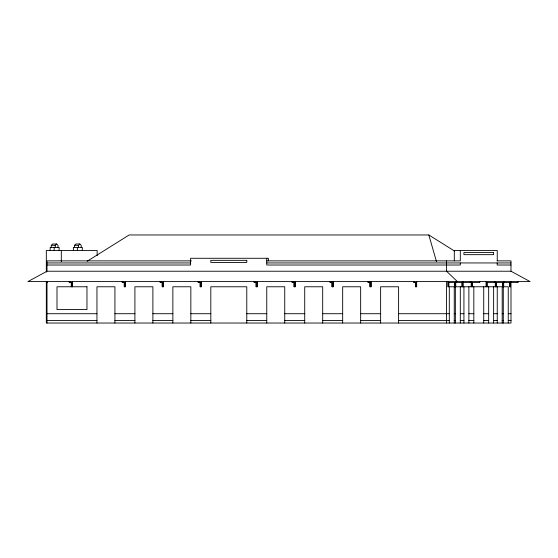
<?xml version="1.0" encoding="UTF-8"?>
<svg xmlns="http://www.w3.org/2000/svg" width="558" height="558" viewBox="0 0 558 558"><rect width="100%" height="100%" fill="white"/><g stroke="black" fill="none" stroke-linecap="round" stroke-linejoin="round"><path stroke-width="0.84" d="M51.266 247.403L51.266 245.332L52.64 243.986L56.637 243.986L58.011 245.332L58.011 247.403M51.266 245.332L55.263 245.332L56.637 243.986M74.472 247.403L74.472 245.332L75.846 243.986L79.843 243.986L81.217 245.332L81.217 247.403M74.472 245.332L78.462 245.332L79.843 243.986M87.111 261.284L129.17 234.967L428.83 234.967L454.651 251.128M47.005 271.23L27.9 281.588L530.1 281.588L510.995 271.23L47.005 271.23L47.005 260.872L191.401 260.872M266.759 260.872L460.301 260.872L460.301 250.507M497.094 260.872L510.995 260.872L510.995 271.23M47.005 262.944L190.62 262.944M266.759 262.944L510.995 262.944M47.005 265.015L190.62 265.015L190.62 258.277L268.405 258.277L268.405 260.872M510.995 265.015L497.157 265.015L497.157 262.944M47.005 313.708L96.953 313.708M114.927 313.708L134.91 313.708M152.885 313.708L172.861 313.708M190.843 313.708L210.819 313.708M246.782 313.708L266.759 313.708M284.74 313.708L304.717 313.708M322.691 313.708L342.675 313.708M360.649 313.708L380.626 313.708M398.607 313.708L449.302 313.708M454.254 313.708L455.349 313.708M460.301 313.708L463.928 313.708M468.88 313.708L473.826 313.708M483.723 313.708L488.668 313.708M493.621 313.708L497.248 313.708M502.193 313.708L503.295 313.708M508.247 313.708L510.995 313.708M47.005 320.438L96.953 320.438M114.927 320.438L134.91 320.438M152.885 320.438L172.861 320.438M190.843 320.438L210.819 320.438M246.782 320.438L266.759 320.438M284.74 320.438L304.717 320.438M322.691 320.438L342.675 320.438M360.649 320.438L380.626 320.438M398.607 320.438L449.302 320.438M454.254 320.438L455.349 320.438M460.301 320.438L463.928 320.438M468.88 320.438L473.826 320.438M483.723 320.438L488.668 320.438M493.621 320.438L497.248 320.438M502.193 320.438L503.295 320.438M508.247 320.438L510.995 320.438M457.414 281.588L446.553 271.23L446.553 260.872M428.83 234.967L436.475 261.611M518.047 281.588L518.047 282.418L496.097 282.418L496.097 286.77M517.775 281.588L517.775 282.418M511.177 281.588L511.177 282.418M510.995 282.46L510.995 323.033L46.321 323.033L46.321 281.588M510.898 281.588L510.898 282.418M510.556 282.418L510.556 286.77L509.482 286.77L509.482 282.453M510.277 282.418L510.277 286.77M508.247 323.033L508.247 286.77L502.612 286.77L502.612 282.453M503.86 281.588L503.86 282.418M503.686 282.418L503.686 286.77M503.588 281.588L503.588 282.418M503.407 282.418L503.407 286.77M503.295 286.77L503.295 323.033M502.884 282.453L502.884 286.77M502.193 323.033L502.193 286.77L449.302 286.77L449.302 323.033M497.248 260.872L497.248 250.507L454.31 250.507L454.31 260.872M497.248 286.77L497.248 323.033M496.369 282.418L496.369 286.77M495.574 281.588L495.574 286.77M495.295 281.588L495.295 286.77M494.625 281.588L494.625 282.418L486.855 282.418L486.855 286.77M494.346 281.588L494.346 282.418M493.621 286.77L493.621 323.033M488.668 286.77L488.668 323.033M487.134 282.418L487.134 286.77M486.06 281.588L486.06 286.77M483.723 286.77L483.723 323.033M479.782 281.588L479.782 282.418L472.012 282.418L472.012 286.77M479.503 281.588L479.503 282.418M473.826 286.77L473.826 323.033M472.291 282.418L472.291 286.77M471.217 281.588L471.217 286.77M470.54 281.588L470.54 282.418L448.59 282.418L448.59 286.77M470.268 281.588L470.268 282.418M468.88 286.77L468.88 323.033M463.928 286.77L463.928 323.033M463.231 281.588L463.231 282.418M463.049 282.418L463.049 286.77M462.952 281.588L462.952 282.418M462.777 282.418L462.777 286.77M462.254 282.453L462.254 286.77M461.975 282.453L461.975 286.77M460.301 262.944L460.301 265.015L266.759 265.015L266.759 258.277M460.301 286.77L460.301 323.033M456.36 281.588L456.36 282.418M456.081 281.588L456.081 282.418M455.74 282.418L455.74 286.77M455.461 282.418L455.461 286.77M455.349 286.77L455.349 323.033M454.937 282.453L454.937 286.77M454.665 282.453L454.665 286.77M454.254 286.77L454.254 323.033M448.862 282.418L448.862 286.77L447.788 286.77L447.788 281.588M446.553 281.588L446.553 323.033M416.686 281.588L416.686 286.77L415.466 286.77L415.466 282.418M416.463 286.77L416.463 282.418L413.401 282.418L413.401 281.588M415.682 282.453L415.682 286.77M414.399 281.588L414.399 282.418M398.607 323.033L398.607 286.77L380.626 286.77L380.626 323.033M371.14 281.588L371.14 286.77L369.919 286.77L369.919 282.418M370.917 286.77L370.917 282.418L367.861 282.418L367.861 281.588M370.142 282.453L370.142 286.77M368.859 281.588L368.859 282.418M360.649 323.033L360.649 286.77L342.675 286.77L342.675 323.033M333.182 281.588L333.182 286.77L331.961 286.77L331.961 282.418M332.966 286.77L332.966 282.418L329.904 282.418L329.904 281.588M332.184 282.453L332.184 286.77M330.901 281.588L330.901 282.418M322.691 323.033L322.691 286.77L304.717 286.77L304.717 323.033M295.224 281.588L295.224 286.77L294.01 286.77L294.01 282.418M295.008 286.77L295.008 282.418L291.946 282.418L291.946 281.588M294.226 282.453L294.226 286.77M292.943 281.588L292.943 282.418M284.74 323.033L284.74 286.77L266.759 286.77L266.759 323.033M257.266 281.588L257.266 286.77L256.052 286.77L256.052 282.418M257.05 286.77L257.05 282.418L253.988 282.418L253.988 281.588M256.268 282.453L256.268 286.77M254.985 281.588L254.985 282.418M246.782 323.033L246.782 286.77L210.819 286.77L210.819 323.033M201.333 281.588L201.333 286.77L200.113 286.77L200.113 282.418M201.11 286.77L201.11 282.418L198.048 282.418L198.048 281.588M200.336 282.453L200.336 286.77M199.053 281.588L199.053 282.418M190.843 323.033L190.843 286.77L172.861 286.77L172.861 323.033M163.375 281.588L163.375 286.77L162.155 286.77L162.155 282.418M163.152 286.77L163.152 282.418L160.097 282.418L160.097 281.588M162.378 282.453L162.378 286.77M161.095 281.588L161.095 282.418M152.885 323.033L152.885 286.77L134.91 286.77L134.91 323.033M125.417 281.588L125.417 286.77L124.197 286.77L124.197 282.418M125.201 286.77L125.201 282.418L122.139 282.418L122.139 281.588M124.42 282.453L124.42 286.77M123.137 281.588L123.137 282.418M114.927 323.033L114.927 286.77L96.953 286.77L96.953 323.033M97.148 255.69L97.148 250.507L46.321 250.507L46.321 272.095M82.312 250.507L82.312 247.403L73.37 247.403L73.37 250.507M78.462 245.332L78.462 247.403M77.367 247.403L77.367 250.507M72.477 281.588L72.477 286.77M72.261 286.77L72.261 282.418L69.199 282.418L69.199 281.588M71.48 282.453L71.48 286.77M71.257 282.418L71.257 286.77M70.196 281.588L70.196 282.418M61.303 250.507L61.303 261.73M59.113 250.507L59.113 247.403L50.171 247.403L50.171 250.507M55.263 245.332L55.263 247.403M54.161 247.403L54.161 250.507M47.102 281.588L47.102 282.418L46.823 281.588M47.005 281.588L47.005 323.033M493.621 252.579L463.928 252.579L463.928 254.657L493.621 254.657L493.621 252.579M246.782 260.349L210.819 260.349L210.819 262.42L246.782 262.42L246.782 260.349M86.964 286.77L56.993 286.77L56.993 309.564L86.964 309.564L86.964 286.77"/></g></svg>
